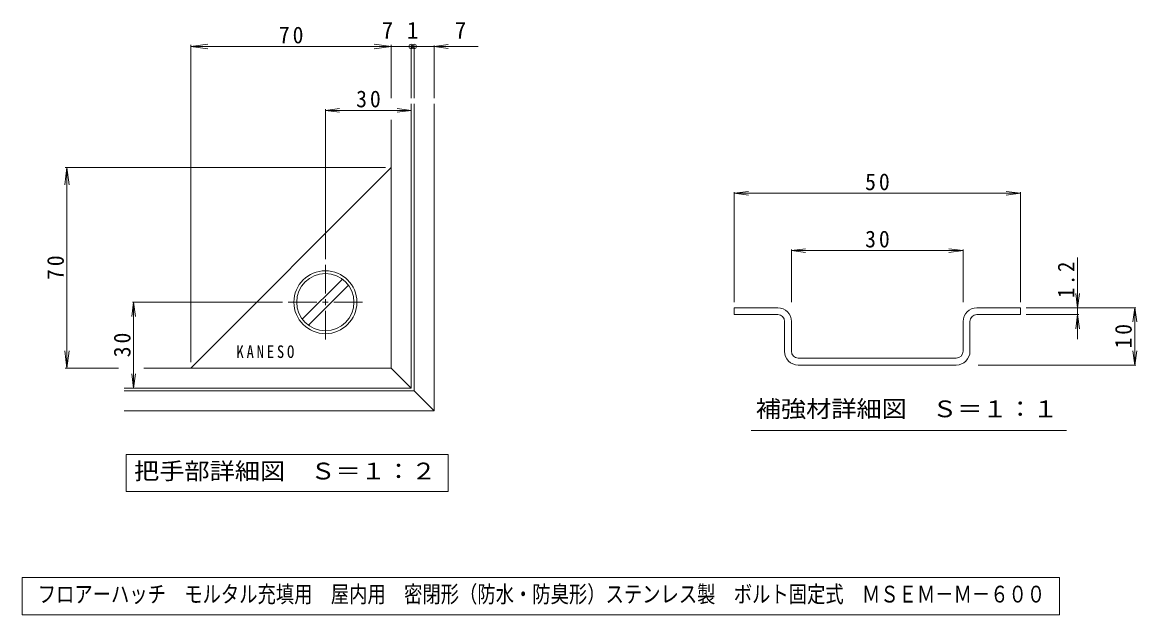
# Model space of a CAD drawing. Units: millimetres on the paper, enlarged 3 times, with parts at other scales. Extents: x -933 to 1138, y -790 to 804.
# Drawn here: x -915 to -331, y -683 to -372 of the extents above; entities that cross this region are included whole.
import ezdxf
from ezdxf.enums import TextEntityAlignment as Align

# ---------------------------------------------------------------- set-up
doc = ezdxf.new("R2010")
doc.units = ezdxf.units.MM
doc.header["$LTSCALE"] = 3
doc.header["$PDMODE"] = 32
doc.header["$PDSIZE"] = 2.4
doc.linetypes.add('CHAIN1', pattern=[8, 5, -1, 1, -1])
for name, color, linetype, lineweight in [('1-0_1-0ﾚｲﾔ', 7, 'Continuous', 9), ('1-F', 7, 'Continuous', 9), ('D-1', 3, 'Continuous', 9), ('D-2', 6, 'Continuous', 9), ('D-4', 7, 'Continuous', 9)]:
    doc.layers.add(name, color=color, linetype=linetype, lineweight=lineweight)
doc.styles.add('ＭＳ ゴシック', font='')
doc.styles.get('ＭＳ ゴシック').set_extended_font_data('MS Gothic')

msp = doc.modelspace()

# ---------------------------------------------------------------- linework, layer by layer
at = {"layer": '1-0_1-0ﾚｲﾔ'}
for p, q in [((-542.152, -462.03), (-534.716, -461.051)), ((-542.152, -519.03), (-542.152, -461.43)), ((-392.152, -462.03), (-399.588, -461.051)), ((-392.152, -519.03), (-392.152, -461.43)), ((-542.152, -462.03), (-392.152, -462.03)), ((-542.152, -462.03), (-534.716, -463.008)), ((-392.152, -462.03), (-399.588, -463.008)), ((-512.152, -492.03), (-504.716, -491.051)), ((-512.152, -519.03), (-512.152, -491.43)), ((-512.152, -492.03), (-422.152, -492.03)), ((-512.152, -492.03), (-504.716, -493.009)), ((-422.152, -492.03), (-429.588, -491.051)), ((-422.152, -492.03), (-429.588, -493.009)), ((-422.152, -519.03), (-422.152, -491.43)), ((-542.152, -522.03), (-542.152, -525.63)), ((-519.352, -522.03), (-542.152, -522.03)), ((-519.352, -525.63), (-542.152, -525.63)), ((-414.952, -522.03), (-392.152, -522.03)), ((-414.952, -525.63), (-392.152, -525.63)), ((-392.152, -522.03), (-392.152, -525.63)), ((-515.752, -544.83), (-515.752, -529.23)), ((-512.152, -529.23), (-512.152, -544.83)), ((-422.152, -529.23), (-422.152, -544.83)), ((-418.552, -544.83), (-418.552, -529.23)), ((-425.752, -548.43), (-508.552, -548.43)), ((-425.752, -552.03), (-508.552, -552.03))]:
    msp.add_line(p, q, dxfattribs=at)
for centre, radius, start, end in [((-519.352, -529.23), 7.2, 0, 90), ((-519.352, -529.23), 3.6, 0, 90), ((-414.952, -529.23), 7.2, 90, 180), ((-414.952, -529.23), 3.6, 90, 180), ((-508.552, -544.83), 7.2, 180, 270), ((-508.552, -544.83), 3.6, 180, 270), ((-425.752, -544.83), 3.6, 270, 0), ((-425.752, -544.83), 7.2, 270, 0)]:
    msp.add_arc(centre, radius, start, end, dxfattribs=at)
at = {"layer": '1-F'}
for p, q in [((-362.152, -495.692), (-362.152, -538.526)), ((-362.152, -522.03), (-363.131, -514.594)), ((-362.152, -522.03), (-361.173, -514.594)), ((-389.152, -522.03), (-331.552, -522.03)), ((-389.152, -525.63), (-361.552, -525.63)), ((-362.152, -525.63), (-363.131, -533.065)), ((-362.152, -525.63), (-361.173, -533.065)), ((-332.152, -522.03), (-333.131, -529.465)), ((-332.152, -552.03), (-332.152, -522.03)), ((-332.152, -522.03), (-331.173, -529.465)), ((-332.152, -552.03), (-333.131, -544.594)), ((-332.152, -552.03), (-331.173, -544.594)), ((-414.352, -552.03), (-331.552, -552.03))]:
    msp.add_line(p, q, dxfattribs=at)
at = {"layer": 'D-1', "color": 2}
msp.add_line((-699.419, -576.1), (-709.92, -565.6), dxfattribs=at)
for points in [[(-709.92, -415.099), (-709.92, -565.6), (-861.861, -565.6)], [(-699.419, -415.099), (-699.419, -576.1), (-861.861, -576.1)]]:
    msp.add_lwpolyline(points, dxfattribs=at)
at = {"layer": 'D-2', "color": 3}
for p, q in [((-721.92, -423.467), (-721.92, -553.6)), ((-721.92, -448.6), (-826.92, -553.6)), ((-747.524, -507.023), (-768.497, -527.996)), ((-744.342, -510.205), (-765.315, -531.178)), ((-721.92, -553.6), (-851.635, -553.6)), ((-711.42, -564.1), (-721.92, -553.6))]:
    msp.add_line(p, q, dxfattribs=at)
at = {"layer": 'D-2', "color": 3, "linetype": 'CHAIN1'}
for p, q in [((-756.42, -499.6), (-756.42, -538.6)), ((-736.92, -519.1), (-775.92, -519.1))]:
    msp.add_line(p, q, dxfattribs=at)
at = {"layer": 'D-2', "color": 3}
msp.add_lwpolyline([(-711.42, -415.099), (-711.42, -564.1), (-861.861, -564.1)], dxfattribs=at)
for radius in [16.5, 15]:
    msp.add_circle((-756.42, -519.1), radius, dxfattribs=at)
at = {"layer": 'D-4'}
for p, q in [((-826.92, -385.099), (-817.997, -383.924)), ((-826.92, -550.6), (-826.92, -384.198)), ((-826.92, -385.099), (-817.997, -386.273)), ((-826.92, -385.099), (-676.389, -385.099)), ((-721.92, -385.099), (-730.843, -383.924)), ((-721.92, -385.099), (-730.843, -386.273)), ((-721.92, -384.198), (-721.92, -412.099)), ((-711.42, -412.099), (-711.42, -384.499)), ((-709.92, -412.099), (-709.92, -384.499)), ((-699.419, -385.099), (-691.984, -384.12)), ((-699.419, -412.099), (-699.419, -384.499)), ((-699.419, -385.099), (-691.984, -386.078)), ((-756.42, -418.6), (-748.984, -417.621)), ((-756.42, -496.6), (-756.42, -418)), ((-756.42, -418.6), (-711.42, -418.6)), ((-756.42, -418.6), (-748.984, -419.579)), ((-711.42, -418.6), (-718.855, -417.621)), ((-711.42, -418.6), (-718.855, -419.579)), ((-891.861, -448.6), (-893.036, -457.523)), ((-724.919, -448.6), (-892.761, -448.6)), ((-891.861, -553.6), (-891.861, -448.6)), ((-891.861, -448.6), (-890.686, -457.523)), ((-856.92, -519.1), (-857.899, -526.536)), ((-778.92, -519.1), (-857.52, -519.1)), ((-856.92, -564.1), (-856.92, -519.1)), ((-856.92, -519.1), (-855.941, -526.536)), ((-891.861, -553.6), (-893.036, -544.677)), ((-891.861, -553.6), (-890.686, -544.677)), ((-892.761, -553.6), (-864.861, -553.6)), ((-856.92, -564.1), (-857.899, -556.664)), ((-856.92, -564.1), (-855.941, -556.664)), ((-533.206, -586.281), (-367.968, -586.281))]:
    msp.add_line(p, q, dxfattribs=at)
at = {"layer": 'D-4', "color": 2}
for points in [[(-860.89, -618.384), (-860.89, -598.884), (-691.976, -598.884), (-691.976, -618.384)], [(-915.268, -682.883), (-915.268, -663.384), (-371.681, -663.384), (-371.681, -682.883)]]:
    msp.add_lwpolyline(points, close=True, dxfattribs=at)
at = {"layer": 'D-4'}
for p in [(-711.42, -385.099), (-709.92, -385.099)]:
    msp.add_point(p, dxfattribs=at)

# ---------------------------------------------------------------- texts
at = {"layer": '1-0_1-0ﾚｲﾔ', "color": 2, "char_height": 8.798, "attachment_point": 7, "style": 'ＭＳ ゴシック'}
for s, insert in [('\\T1.27;\\W0.95;50', (-473.527, -460.53)), ('\\T1.27;\\W0.95;30', (-473.527, -490.53))]:
    msp.add_mtext(s, dxfattribs=dict(at, insert=insert))
at = {"layer": '1-F', "color": 2, "char_height": 8.798, "attachment_point": 7, "rotation": 90, "style": 'ＭＳ ゴシック'}
for s, insert in [('\\T1.27;\\W0.9;1.2', (-363.652, -516.938)), ('\\T1.27;\\W0.95;10', (-333.652, -543.405))]:
    msp.add_mtext(s, dxfattribs=dict(at, insert=insert))
at = {"layer": 'D-2', "color": 7, "insert": (-803.011, -548.455), "char_height": 6.598, "attachment_point": 7, "style": 'ＭＳ ゴシック'}
msp.add_mtext('\\T1.39;\\W0.85;KANESO', dxfattribs=at)
at = {"layer": 'D-4', "color": 2, "style": 'ＭＳ ゴシック'}
for s, p in [('7', (-726.887, -383.599)), ('1', (-713.669, -383.599)), ('7', (-688.569, -383.599))]:
    msp.add_text(s, height=8.798, dxfattribs=at).set_placement(p, align=Align.BOTTOM_LEFT)
at = {"layer": 'D-4', "color": 2, "style": 'ＭＳ ゴシック', "width": 1.1}
for s, p in [('補強材詳細図\u3000Ｓ＝１：１', (-530.837, -582.043)), ('把手部詳細図\u3000Ｓ＝１：２', (-856.683, -614.634))]:
    msp.add_text(s, height=8.798, dxfattribs=at).set_placement(p, align=Align.BOTTOM_LEFT)
at = {"layer": 'D-4', "color": 6, "style": 'ＭＳ ゴシック', "width": 0.8}
msp.add_text('フロアーハッチ\u3000モルタル充填用\u3000屋内用\u3000密閉形（防水・防臭形）ステンレス製\u3000ボルト固定式\u3000ＭＳＥＭ－Ｍ－６００', height=8.798, dxfattribs=at).set_placement((-907.174, -679.133), align=Align.BOTTOM_LEFT)
at = {"layer": 'D-4', "color": 2, "char_height": 8.798, "attachment_point": 7, "style": 'ＭＳ ゴシック'}
for s, insert in [('\\T1.27;\\W0.95;70', (-780.795, -383.599)), ('\\T1.27;\\W0.95;30', (-740.295, -417.1))]:
    msp.add_mtext(s, dxfattribs=dict(at, insert=insert))
at = {"layer": 'D-4', "color": 2, "char_height": 8.798, "attachment_point": 7, "rotation": 90, "style": 'ＭＳ ゴシック'}
for s, insert in [('\\T1.27;\\W0.95;70', (-893.361, -507.475)), ('\\T1.27;\\W0.95;30', (-858.42, -547.975))]:
    msp.add_mtext(s, dxfattribs=dict(at, insert=insert))

doc.saveas('drawing.dxf')
